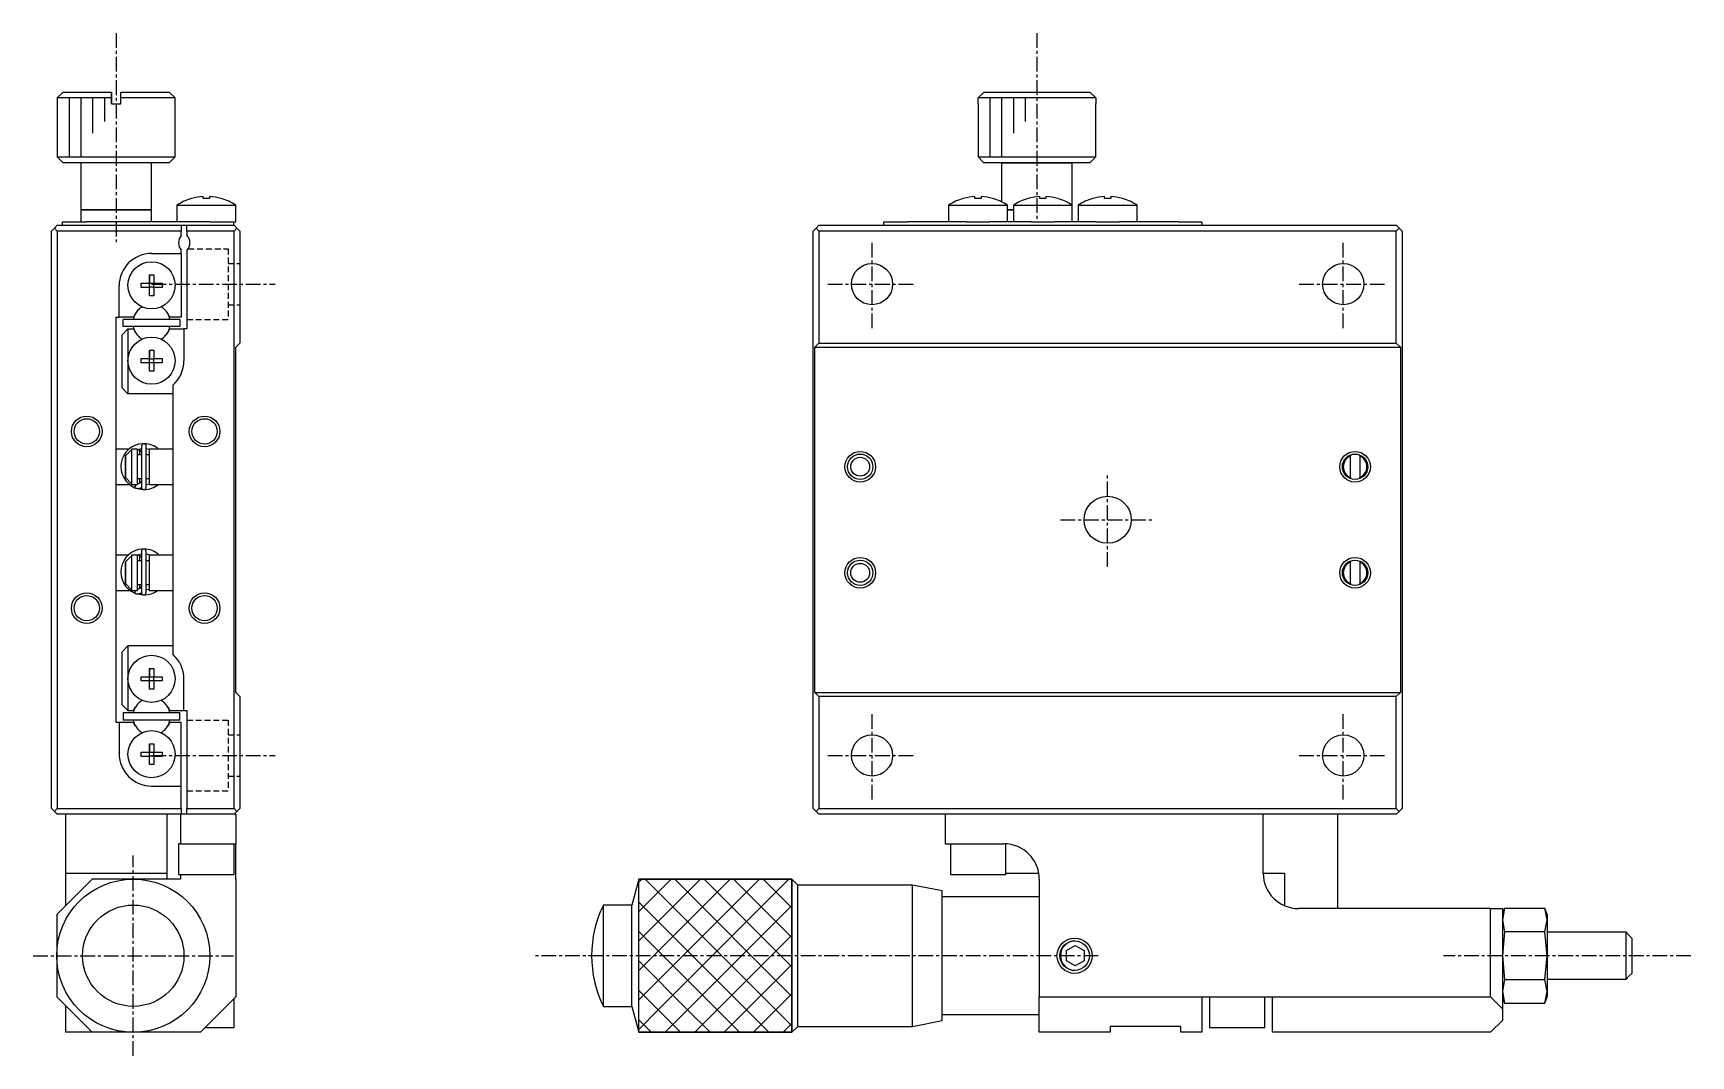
# Model space of a CAD drawing. Extents: x 10 to 367, y 10 to 228.
# Drawn here: x 226.5 to 367.2, y 102.1 to 188.9 of the extents above; entities that cross this region are included whole.
import ezdxf

# ---------------------------------------------------------------- set-up
doc = ezdxf.new("R2010")
doc.units = 0
doc.linetypes.add('CENTER', pattern=[2, 1.25, -0.25, 0.25, -0.25])
doc.linetypes.add('DASHED', pattern=[0.75, 0.5, -0.25])
doc.layers.get('0').update_dxf_attribs({"linetype": 'CONTINUOUS'})
doc.layers.add('CENTER', color=1, linetype='CENTER')

msp = doc.modelspace()

# ---------------------------------------------------------------- linework, layer by layer
at = {"color": 7, "linetype": 'CONTINUOUS'}
for p, q in [((229, 183.9), (228.5, 183.4)), ((233.1, 183.4), (228.5, 183.4)), ((228.5, 183.4), (228.5, 178.4)), ((229, 183.9), (233.1, 183.9)), ((233.1, 183.9), (233.1, 183.4)), ((233.1, 183.4), (233.1, 183.9)), ((233.1, 182.9), (233.1, 183.4)), ((233.1, 183.4), (233.1, 182.9)), ((233.9, 183.9), (238, 183.9)), ((233.9, 183.4), (233.9, 183.9)), ((238.5, 183.4), (233.9, 183.4)), ((233.9, 182.9), (233.9, 183.4)), ((238.5, 183.4), (238, 183.9)), ((238.5, 178.4), (238.5, 183.4)), ((306.666029, 183.4), (307.167817, 183.9)), ((306.666029, 182.9), (306.666029, 183.4)), ((316.633978, 183.4), (306.666029, 183.4)), ((307.167817, 183.9), (316.13219, 183.9)), ((316.13219, 183.9), (316.633978, 183.4)), ((316.633978, 183.4), (316.633978, 182.9)), ((233.1, 182.9), (233.9, 182.9)), ((306.650003, 182.9), (306.666029, 182.9)), ((306.650003, 182.9), (306.650003, 178.4)), ((316.633978, 182.9), (316.650003, 182.9)), ((316.650003, 178.4), (316.650003, 182.9)), ((228.5, 178.4), (238.5, 178.4)), ((228.5, 178.4), (229, 177.9)), ((238, 177.9), (229, 177.9)), ((230.5, 177.9), (230.5, 173.9)), ((236.5, 173.9), (236.5, 177.9)), ((238, 177.9), (238.5, 178.4)), ((306.650003, 178.4), (316.650003, 178.4)), ((306.650003, 178.4), (307.150003, 177.9)), ((308.650003, 177.9), (307.150003, 177.9)), ((316.150003, 177.9), (307.150003, 177.9)), ((314.650003, 177.9), (308.650003, 177.9)), ((308.650003, 177.9), (314.650003, 177.9)), ((308.650003, 177.9), (308.650003, 174.581129)), ((316.150003, 177.9), (314.650003, 177.9)), ((314.650003, 174.291657), (314.650003, 177.9)), ((316.150003, 177.9), (316.650003, 178.4)), ((239.89141, 174.862581), (239.888067, 174.869436)), ((240.89, 174.862581), (240.89, 175.034953)), ((241.41, 174.862581), (240.89, 174.862581)), ((241.41, 175.034953), (241.41, 174.862581)), ((242.411933, 174.869436), (242.40859, 174.862581)), ((305.391414, 174.862581), (305.388071, 174.869436)), ((306.390003, 174.862581), (306.390003, 175.034953)), ((306.910003, 174.862581), (306.390003, 174.862581)), ((306.910003, 175.034953), (306.910003, 174.862581)), ((307.911936, 174.869436), (307.908593, 174.862581)), ((310.891414, 174.862581), (310.888071, 174.869436)), ((311.890003, 174.862581), (311.890003, 175.034953)), ((312.410003, 174.862581), (311.890003, 174.862581)), ((312.410003, 175.034953), (312.410003, 174.862581)), ((313.411936, 174.869436), (313.408593, 174.862581)), ((316.391414, 174.862581), (316.388071, 174.869436)), ((317.390003, 174.862581), (317.390003, 175.034953)), ((317.910003, 174.862581), (317.390003, 174.862581)), ((317.910003, 175.034953), (317.910003, 174.862581)), ((318.911936, 174.869436), (318.908593, 174.862581)), ((236.5, 173.9), (230.5, 173.9)), ((230.5, 173.9), (236.5, 173.9)), ((230.5, 173.9), (230.5, 172.9)), ((236.5, 172.9), (236.5, 173.9)), ((238.65, 174.291657), (243.65, 174.291657)), ((238.65, 174.291657), (238.65, 172.9)), ((243.65, 172.9), (243.65, 174.291657)), ((304.150003, 174.291657), (306.650003, 174.291657)), ((304.150003, 174.291657), (304.150003, 172.9)), ((306.650003, 174.291657), (309.150003, 174.291657)), ((309.150003, 172.9), (309.150003, 174.291657)), ((309.650003, 173.9), (309.150003, 173.9)), ((309.150003, 173.9), (309.650003, 173.9)), ((309.650003, 174.291657), (312.150003, 174.291657)), ((309.650003, 174.291657), (309.650003, 172.9)), ((312.150003, 174.291657), (314.650003, 174.291657)), ((314.650003, 172.9), (314.650003, 174.291657)), ((315.150003, 174.291657), (317.650003, 174.291657)), ((315.150003, 174.291657), (315.150003, 172.9)), ((317.650003, 174.291657), (320.150003, 174.291657)), ((320.150003, 172.9), (320.150003, 174.291657)), ((228.25, 172.35), (228, 172.1)), ((228, 123.1), (228, 172.1)), ((228.25, 172.35), (228.5, 172.6)), ((228.5, 172.1), (228.25, 172.35)), ((228.5, 172.6), (239, 172.6)), ((239, 172.1), (228.5, 172.1)), ((228.5, 172.1), (228.5, 123.1)), ((228.95, 172.6), (228.95, 172.9)), ((228.95, 172.9), (230.95, 172.9)), ((240.075, 172.9), (230.95, 172.9)), ((239, 172.6), (239.5, 172.6)), ((239, 172.6), (239, 172.1)), ((239, 171.7), (239, 172.1)), ((239.5, 172.1), (239.5, 172.6)), ((239.5, 172.6), (243.5, 172.6)), ((243.5, 172.1), (239.5, 172.1)), ((239.5, 172.1), (239.5, 171.761438)), ((241.45, 172.9), (240.075, 172.9)), ((241.45, 172.9), (243.45, 172.9)), ((243.45, 172.9), (243.45, 172.6)), ((243.45, 172.9), (243.65, 172.9)), ((243.5, 172.6), (243.75, 172.35)), ((243.75, 172.35), (243.5, 172.1)), ((243.5, 123.1), (243.5, 172.1)), ((244, 172.1), (243.75, 172.35)), ((244, 172.1), (244, 162.6)), ((292.900003, 172.35), (292.650003, 172.1)), ((292.650003, 123.1), (292.650003, 172.1)), ((293.150003, 172.6), (292.900003, 172.35)), ((293.150003, 172.1), (292.900003, 172.35)), ((293.150003, 172.6), (342.150003, 172.6)), ((293.150003, 172.1), (293.150003, 162.6)), ((342.150003, 172.1), (293.150003, 172.1)), ((298.650003, 172.6), (298.650003, 172.9)), ((298.650003, 172.9), (300.650003, 172.9)), ((305.575003, 172.9), (300.650003, 172.9)), ((305.670208, 172.9), (305.575003, 172.9)), ((305.670208, 172.9), (306.650003, 172.9)), ((306.650003, 172.9), (307.629799, 172.9)), ((307.725003, 172.9), (307.629799, 172.9)), ((311.075003, 172.9), (307.725003, 172.9)), ((311.170208, 172.9), (311.075003, 172.9)), ((311.170208, 172.9), (312.150003, 172.9)), ((312.150003, 172.9), (313.129799, 172.9)), ((313.225003, 172.9), (313.129799, 172.9)), ((316.575003, 172.9), (313.225003, 172.9)), ((316.670208, 172.9), (316.575003, 172.9)), ((316.670208, 172.9), (317.650003, 172.9)), ((317.650003, 172.9), (318.629799, 172.9)), ((318.725003, 172.9), (318.629799, 172.9)), ((323.650003, 172.9), (318.725003, 172.9)), ((323.650003, 172.9), (325.650003, 172.9)), ((325.650003, 172.9), (325.650003, 172.6)), ((342.400003, 172.35), (342.150003, 172.6)), ((342.400003, 172.35), (342.150003, 172.1)), ((342.150003, 162.6), (342.150003, 172.1)), ((342.650003, 172.1), (342.400003, 172.35)), ((342.650003, 172.1), (342.650003, 123.1)), ((239, 170.2), (239, 170.5)), ((239.5, 170.438562), (239.5, 163.8)), ((236.5, 170.2), (239, 170.2)), ((239, 170.2), (239, 164.8)), ((233.75, 164.8), (233.75, 167.45)), ((235.613639, 167.32), (235.613639, 167.68)), ((235.613639, 167.68), (236.32, 167.68)), ((236.32, 168.386361), (236.68, 168.386361)), ((236.32, 167.68), (236.32, 168.386361)), ((236.32, 168.386361), (236.32, 167.68)), ((236.330372, 167.669628), (236.32, 167.68)), ((236.330372, 167.669628), (236.669628, 167.669628)), ((236.330372, 167.330372), (236.330372, 167.669628)), ((236.669628, 167.669628), (236.68, 167.68)), ((236.669628, 167.669628), (236.669628, 167.330372)), ((236.68, 168.386361), (236.68, 167.68)), ((236.68, 167.68), (237.386361, 167.68)), ((237.386361, 167.68), (237.386361, 167.32)), ((236.32, 167.32), (235.613639, 167.32)), ((236.330372, 167.330372), (236.32, 167.32)), ((236.32, 166.613639), (236.32, 167.32)), ((236.32, 166.613639), (236.32, 167.32)), ((236.68, 166.613639), (236.32, 166.613639)), ((236.669628, 167.330372), (236.330372, 167.330372)), ((236.669628, 167.330372), (236.68, 167.32)), ((236.68, 167.32), (236.68, 166.613639)), ((237.386361, 167.32), (236.68, 167.32)), ((233.5, 164.8), (233.75, 164.8)), ((233.5, 162.6), (233.5, 164.8)), ((234.955588, 164.8), (233.75, 164.8)), ((235.125185, 165.09375), (234.955588, 164.8)), ((238.044412, 164.8), (237.874815, 165.09375)), ((239, 164.8), (238.044412, 164.8)), ((234, 163.3), (234.5, 163.8)), ((234, 158.8), (234, 163.3)), ((234.1, 164), (234.1, 164.6)), ((238.9, 164.6), (234.1, 164.6)), ((238.9, 164), (234.1, 164)), ((234.5, 163.8), (234.5, 161.1)), ((234.5, 163.8), (234.955588, 163.8)), ((234.955588, 163.8), (235.125185, 163.50625)), ((237.874815, 163.50625), (238.044412, 163.8)), ((238.044412, 163.8), (239.25, 163.8)), ((238.9, 164.6), (238.9, 164)), ((239.25, 163.8), (239.25, 161.1)), ((239.5, 163.8), (239.25, 163.8)), ((233.5, 130.4), (233.5, 162.6)), ((236.32, 161.986361), (236.68, 161.986361)), ((236.32, 161.28), (236.32, 161.986361)), ((236.32, 161.986361), (236.32, 161.28)), ((236.68, 161.986361), (236.68, 161.28)), ((243.65, 162.25), (244, 162.6)), ((243.65, 132.95), (243.65, 162.25)), ((292.800003, 162.25), (293.150003, 162.6)), ((292.800003, 132.95), (292.800003, 162.25)), ((292.800003, 162.25), (342.500003, 162.25)), ((293.150003, 162.6), (342.150003, 162.6)), ((342.150003, 162.6), (342.500003, 162.25)), ((342.500003, 162.25), (342.500003, 132.95)), ((234.5, 161.1), (234.5, 158.3)), ((235.613639, 160.92), (235.613639, 161.28)), ((235.613639, 161.28), (236.32, 161.28)), ((236.32, 160.92), (235.613639, 160.92)), ((236.330372, 161.269628), (236.32, 161.28)), ((236.330372, 160.930372), (236.32, 160.92)), ((236.32, 160.213639), (236.32, 160.92)), ((236.32, 160.213639), (236.32, 160.92)), ((236.330372, 161.269628), (236.669628, 161.269628)), ((236.330372, 160.930372), (236.330372, 161.269628)), ((236.669628, 160.930372), (236.330372, 160.930372)), ((236.669628, 161.269628), (236.68, 161.28)), ((236.669628, 161.269628), (236.669628, 160.930372)), ((236.669628, 160.930372), (236.68, 160.92)), ((236.68, 161.28), (237.386361, 161.28)), ((236.68, 160.92), (236.68, 160.213639)), ((237.386361, 160.92), (236.68, 160.92)), ((237.386361, 161.28), (237.386361, 160.92)), ((236.68, 160.213639), (236.32, 160.213639)), ((238.3, 159.020938), (238.3, 136.179062)), ((234.5, 158.3), (234, 158.8)), ((238.3, 158.3), (234.5, 158.3)), ((234.593875, 153.6), (233.5, 153.6)), ((234.3, 153.016515), (234.8, 153.545683)), ((234.594713, 153.6), (234.594607, 153.6)), ((234.595061, 153.6), (234.594958, 153.6)), ((234.8, 153.6), (234.8, 153.545683)), ((235.3, 153.6), (234.8, 153.6)), ((234.8, 153.545683), (234.8, 150.654317)), ((235.133503, 153.920889), (235.080836, 153.900863)), ((235.29982, 153.5586), (235.647848, 153.646046)), ((235.299986, 153.551748), (235.309771, 153.553375)), ((235.3, 150.6), (235.3, 153.6)), ((235.309771, 153.553375), (235.324492, 153.555181)), ((235.324492, 153.555181), (235.33929, 153.556234)), ((235.33929, 153.556234), (235.354125, 153.556529)), ((235.354125, 153.556529), (235.368959, 153.556065)), ((235.368959, 153.556065), (235.383752, 153.554845)), ((235.383752, 153.554845), (235.398464, 153.55287)), ((235.398464, 153.55287), (235.413057, 153.550146)), ((235.413057, 153.550146), (235.427492, 153.546682)), ((235.427492, 153.546682), (235.441731, 153.542488)), ((235.441731, 153.542488), (235.455738, 153.537575)), ((235.455738, 153.537575), (235.469476, 153.531959)), ((235.469476, 153.531959), (235.48291, 153.525654)), ((235.48291, 153.525654), (235.496006, 153.51868)), ((235.496006, 153.51868), (235.508731, 153.511056)), ((235.5, 153.1), (235.5, 153.51675)), ((235.508731, 153.511056), (235.521054, 153.502803)), ((235.521054, 153.502803), (235.532945, 153.493943)), ((235.532945, 153.493943), (235.544375, 153.484502)), ((235.544375, 153.484502), (235.555316, 153.474505)), ((235.555316, 153.474505), (235.565744, 153.463978)), ((235.565744, 153.463978), (235.575634, 153.452949)), ((235.575634, 153.452949), (235.584964, 153.441446)), ((235.584964, 153.441446), (235.593711, 153.4295)), ((235.593711, 153.4295), (235.601858, 153.41714)), ((235.601858, 153.41714), (235.609386, 153.404398)), ((235.609386, 153.404398), (235.616278, 153.391305)), ((235.616278, 153.391305), (235.622521, 153.377893)), ((235.622521, 153.377893), (235.628099, 153.364195)), ((235.628099, 153.364195), (235.633003, 153.350245)), ((235.64785, 153.858046), (235.64785, 150.358046)), ((235.82591, 154.05682), (235.725286, 154.053193)), ((236.04785, 150.358046), (236.04785, 153.858046)), ((236.047852, 153.645727), (236.300113, 153.591421)), ((236.3, 153.6), (236.3, 150.6)), ((236.3, 153.6), (236.3, 153.1)), ((238.3, 153.6), (236.3, 153.6)), ((234.3, 151.183485), (234.3, 153.016515)), ((234.3, 153.016515), (234.3, 151.183485)), ((235.64785, 153.1), (235.3, 153.1)), ((235.633003, 153.350245), (235.63722, 153.336075)), ((235.63722, 153.336075), (235.640744, 153.321719)), ((235.640744, 153.321719), (235.643566, 153.307212)), ((235.643566, 153.307212), (235.64568, 153.292588)), ((235.64568, 153.292588), (235.647084, 153.277881)), ((235.647084, 153.277881), (235.647773, 153.263126)), ((235.647773, 153.263126), (235.64785, 153.256435)), ((236.3, 153.1), (236.04785, 153.1)), ((236.3, 153.1), (236.3, 151.1)), ((236.3, 153.1), (236.3, 151.1)), ((338.250003, 153.098389), (338.250003, 153.016515)), ((338.250003, 151.183485), (338.250003, 153.016515)), ((339.050003, 153.016515), (339.050003, 153.098389)), ((339.050003, 153.016515), (339.050003, 151.183485)), ((233.5, 150.6), (234.61334, 150.6)), ((234.8, 150.654317), (234.3, 151.183485)), ((234.8, 150.654317), (234.8, 150.6)), ((234.8, 150.6), (235.3, 150.6)), ((235.141641, 150.548326), (235.167078, 150.60001)), ((235.158958, 150.561214), (235.152508, 150.547409)), ((235.165412, 150.574636), (235.158958, 150.561214)), ((235.171828, 150.587591), (235.165412, 150.574636)), ((235.178169, 150.6), (235.171828, 150.587591)), ((235.303514, 150.663718), (235.299988, 150.664344)), ((235.3, 151.1), (235.64785, 151.1)), ((235.318204, 150.66159), (235.303514, 150.663718)), ((235.332982, 150.660215), (235.318204, 150.66159)), ((235.347807, 150.659597), (235.332982, 150.660215)), ((235.362643, 150.659737), (235.347807, 150.659597)), ((235.377448, 150.660635), (235.362643, 150.659737)), ((235.392184, 150.662287), (235.377448, 150.660635)), ((235.406812, 150.664687), (235.392184, 150.662287)), ((235.421294, 150.667828), (235.406812, 150.664687)), ((235.435594, 150.671701), (235.421294, 150.667828)), ((235.449673, 150.676292), (235.435594, 150.671701)), ((235.463496, 150.68159), (235.449673, 150.676292)), ((235.47703, 150.687577), (235.463496, 150.68159)), ((235.490239, 150.694237), (235.47703, 150.687577)), ((235.503093, 150.701551), (235.490239, 150.694237)), ((235.5, 150.699781), (235.5, 151.1)), ((235.515559, 150.709499), (235.503093, 150.701551)), ((235.527608, 150.718058), (235.515559, 150.709499)), ((235.539211, 150.727206), (235.527608, 150.718058)), ((235.550342, 150.736918), (235.539211, 150.727206)), ((235.560974, 150.747169), (235.550342, 150.736918)), ((235.571083, 150.757932), (235.560974, 150.747169)), ((235.580647, 150.76918), (235.571083, 150.757932)), ((235.589644, 150.780883), (235.580647, 150.76918)), ((235.598053, 150.793014), (235.589644, 150.780883)), ((235.605857, 150.805542), (235.598053, 150.793014)), ((235.613037, 150.818437), (235.605857, 150.805542)), ((235.61958, 150.831667), (235.613037, 150.818437)), ((235.625469, 150.8452), (235.61958, 150.831667)), ((235.630693, 150.859005), (235.625469, 150.8452)), ((235.635239, 150.873048), (235.630693, 150.859005)), ((235.639099, 150.887296), (235.635239, 150.873048)), ((235.642263, 150.901717), (235.639099, 150.887296)), ((235.644725, 150.916275), (235.642263, 150.901717)), ((235.646479, 150.930937), (235.644725, 150.916275)), ((235.647521, 150.945668), (235.646479, 150.930937)), ((235.64785, 150.959658), (235.647521, 150.945668)), ((236.04785, 151.1), (236.3, 151.1)), ((236.300134, 150.624813), (236.047877, 150.570065)), ((236.3, 151.1), (236.3, 150.6)), ((236.3, 150.6), (238.3, 150.6)), ((338.250003, 151.183485), (338.250003, 151.101611)), ((339.050003, 151.101611), (339.050003, 151.183485)), ((235.071964, 150.320038), (235.141641, 150.548326)), ((235.077502, 150.331062), (235.077295, 150.325666)), ((235.077295, 150.325666), (235.077596, 150.32134)), ((235.078215, 150.337496), (235.077502, 150.331062)), ((235.077596, 150.32134), (235.07806, 150.319125)), ((235.07806, 150.319125), (235.080836, 150.31523)), ((235.079429, 150.344927), (235.078215, 150.337496)), ((235.081138, 150.353311), (235.079429, 150.344927)), ((235.080836, 150.31523), (235.111226, 150.303076)), ((235.08333, 150.362594), (235.081138, 150.353311)), ((235.085992, 150.372721), (235.08333, 150.362594)), ((235.089107, 150.383628), (235.085992, 150.372721)), ((235.092658, 150.395247), (235.089107, 150.383628)), ((235.09662, 150.407509), (235.092658, 150.395247)), ((235.100971, 150.420335), (235.09662, 150.407509)), ((235.105683, 150.433648), (235.100971, 150.420335)), ((235.110726, 150.447365), (235.105683, 150.433648)), ((235.116071, 150.461402), (235.110726, 150.447365)), ((235.111226, 150.303076), (235.143887, 150.291823)), ((235.121684, 150.475672), (235.116071, 150.461402)), ((235.12753, 150.490086), (235.121684, 150.475672)), ((235.133573, 150.504556), (235.12753, 150.490086)), ((235.132831, 150.294965), (235.820526, 150.159366)), ((235.139776, 150.518993), (235.133573, 150.504556)), ((235.146101, 150.533306), (235.139776, 150.518993)), ((235.143887, 150.291823), (235.17706, 150.282218)), ((235.152508, 150.547409), (235.146101, 150.533306)), ((235.17706, 150.282218), (235.210661, 150.274284)), ((235.210661, 150.274284), (235.244608, 150.26804)), ((235.244608, 150.26804), (235.278819, 150.263501)), ((235.278819, 150.263501), (235.313209, 150.260677)), ((235.313209, 150.260677), (235.347695, 150.259576)), ((235.347695, 150.259576), (235.382191, 150.260199)), ((235.382191, 150.260199), (235.416614, 150.262545)), ((235.416614, 150.262545), (235.45088, 150.266608)), ((235.45088, 150.266608), (235.484904, 150.272378)), ((235.484904, 150.272378), (235.518605, 150.279842)), ((235.518605, 150.279842), (235.551899, 150.28898)), ((235.551899, 150.28898), (235.584704, 150.299772)), ((235.584704, 150.299772), (235.616942, 150.312191)), ((235.616942, 150.312191), (235.648531, 150.326208)), ((235.648531, 150.326208), (235.650289, 150.327044)), ((235.070537, 144.958054), (235.017626, 144.934468)), ((235.122763, 144.978932), (235.070097, 144.958905)), ((235.815171, 145.114862), (235.714547, 145.111236)), ((234.517361, 144.6), (233.5, 144.6)), ((234.3, 144.016515), (234.8, 144.545683)), ((234.3, 142.183485), (234.3, 144.016515)), ((234.3, 144.016515), (234.3, 142.183485)), ((234.8, 144.6), (234.8, 144.545683)), ((235.3, 144.6), (234.8, 144.6)), ((234.8, 144.545683), (234.8, 141.654317)), ((235.247174, 144.600113), (235.295054, 144.618886)), ((235.251124, 144.600079), (235.299754, 144.611524)), ((235.295054, 144.618886), (235.637109, 144.704088)), ((235.299754, 144.611524), (235.313753, 144.613224)), ((235.3, 141.6), (235.3, 144.6)), ((235.432504, 144.6), (235.3, 144.6)), ((235.63711, 144.1), (235.3, 144.1)), ((235.313753, 144.613224), (235.328551, 144.614276)), ((235.328551, 144.614276), (235.343386, 144.614572)), ((235.343386, 144.614572), (235.35822, 144.614108)), ((235.35822, 144.614108), (235.373012, 144.612887)), ((235.373012, 144.612887), (235.387725, 144.610912)), ((235.387725, 144.610912), (235.402317, 144.608189)), ((235.402317, 144.608189), (235.416752, 144.604725)), ((235.416752, 144.604725), (235.430992, 144.60053)), ((235.430992, 144.60053), (235.444999, 144.595618)), ((235.444999, 144.595618), (235.458737, 144.590001)), ((235.458737, 144.590001), (235.472171, 144.583697)), ((235.472171, 144.583697), (235.485267, 144.576723)), ((235.485267, 144.576723), (235.497992, 144.569098)), ((235.497992, 144.569098), (235.510315, 144.560845)), ((235.5, 144.1), (235.5, 144.567826)), ((235.510315, 144.560845), (235.522206, 144.551986)), ((235.522206, 144.551986), (235.533635, 144.542545)), ((235.533635, 144.542545), (235.544577, 144.532548)), ((235.544577, 144.532548), (235.555005, 144.522021)), ((235.555005, 144.522021), (235.564895, 144.510992)), ((235.564895, 144.510992), (235.574224, 144.499489)), ((235.574224, 144.499489), (235.582972, 144.487543)), ((235.582972, 144.487543), (235.591119, 144.475183)), ((235.591119, 144.475183), (235.598647, 144.462441)), ((235.598647, 144.462441), (235.605539, 144.449347)), ((235.605539, 144.449347), (235.611781, 144.435936)), ((235.611781, 144.435936), (235.61736, 144.422238)), ((235.61736, 144.422238), (235.622263, 144.408287)), ((235.622263, 144.408287), (235.626481, 144.394117)), ((235.626481, 144.394117), (235.630005, 144.379762)), ((235.630005, 144.379762), (235.632826, 144.365255)), ((235.632826, 144.365255), (235.634941, 144.350631)), ((235.634941, 144.350631), (235.636344, 144.335924)), ((235.636344, 144.335924), (235.637034, 144.321168)), ((235.637034, 144.321168), (235.63711, 144.314478)), ((235.63711, 144.916089), (235.63711, 141.416089)), ((236.03711, 141.416089), (236.03711, 144.916089)), ((236.3, 144.1), (236.03711, 144.1)), ((236.037113, 144.70377), (236.332936, 144.635537)), ((236.3, 144.6), (236.3, 141.6)), ((236.3, 144.6), (236.3, 144.1)), ((238.3, 144.6), (236.3, 144.6)), ((236.3, 144.1), (236.3, 142.1)), ((236.3, 144.1), (236.3, 142.1)), ((236.332936, 144.635537), (236.427821, 144.600135)), ((338.250003, 144.098389), (338.250003, 144.016515)), ((338.250003, 142.183485), (338.250003, 144.016515)), ((339.050003, 144.016515), (339.050003, 144.098389)), ((339.050003, 144.016515), (339.050003, 142.183485)), ((234.8, 141.654317), (234.3, 142.183485)), ((338.250003, 142.183485), (338.250003, 142.101611)), ((339.050003, 142.101611), (339.050003, 142.183485)), ((233.5, 141.6), (234.677136, 141.6)), ((234.67718, 141.6), (234.677391, 141.6)), ((234.678294, 141.6), (234.678582, 141.6)), ((234.8, 141.654317), (234.8, 141.6)), ((234.8, 141.6), (235.3, 141.6)), ((235.061226, 141.378083), (235.128009, 141.600003)), ((235.066733, 141.388707), (235.066559, 141.383468)), ((235.066559, 141.383468), (235.066875, 141.379263)), ((235.067395, 141.394949), (235.066733, 141.388707)), ((235.066875, 141.379263), (235.067321, 141.377167)), ((235.067321, 141.377167), (235.070097, 141.373273)), ((235.068542, 141.402158), (235.067395, 141.394949)), ((235.070166, 141.410289), (235.068542, 141.402158)), ((235.070097, 141.373273), (235.100487, 141.361119)), ((235.072257, 141.419295), (235.070166, 141.410289)), ((235.074805, 141.429123), (235.072257, 141.419295)), ((235.077792, 141.439712), (235.074805, 141.429123)), ((235.081202, 141.451001), (235.077792, 141.439712)), ((235.085015, 141.462923), (235.081202, 141.451001)), ((235.089206, 141.475405), (235.085015, 141.462923)), ((235.093752, 141.488375), (235.089206, 141.475405)), ((235.098626, 141.501754), (235.093752, 141.488375)), ((235.103798, 141.515463), (235.098626, 141.501754)), ((235.100487, 141.361119), (235.133148, 141.349866)), ((235.109237, 141.529421), (235.103798, 141.515463)), ((235.114912, 141.543543), (235.109237, 141.529421)), ((235.120788, 141.557747), (235.114912, 141.543543)), ((235.126831, 141.571947), (235.120788, 141.557747)), ((235.122092, 141.353008), (235.809787, 141.217408)), ((235.133004, 141.58606), (235.126831, 141.571947)), ((235.139271, 141.6), (235.133004, 141.58606)), ((235.133148, 141.349866), (235.16632, 141.34026)), ((235.16632, 141.34026), (235.199922, 141.332326)), ((235.199922, 141.332326), (235.233869, 141.326082)), ((235.233869, 141.326082), (235.26808, 141.321543)), ((235.26808, 141.321543), (235.30247, 141.31872)), ((235.307465, 141.719633), (235.299987, 141.72062)), ((235.3, 142.1), (235.63711, 142.1)), ((235.30247, 141.31872), (235.336955, 141.317619)), ((235.322242, 141.718258), (235.307465, 141.719633)), ((235.337068, 141.71764), (235.322242, 141.718258)), ((235.336955, 141.317619), (235.371452, 141.318242)), ((235.351903, 141.71778), (235.337068, 141.71764)), ((235.366709, 141.718678), (235.351903, 141.71778)), ((235.381445, 141.720329), (235.366709, 141.718678)), ((235.371452, 141.318242), (235.405875, 141.320588)), ((235.396073, 141.72273), (235.381445, 141.720329)), ((235.410555, 141.725871), (235.396073, 141.72273)), ((235.405875, 141.320588), (235.440141, 141.324651)), ((235.424854, 141.729743), (235.410555, 141.725871)), ((235.438934, 141.734335), (235.424854, 141.729743)), ((235.452757, 141.739632), (235.438934, 141.734335)), ((235.440141, 141.324651), (235.474165, 141.330421)), ((235.466291, 141.74562), (235.452757, 141.739632)), ((235.4795, 141.75228), (235.466291, 141.74562)), ((235.474165, 141.330421), (235.507866, 141.337884)), ((235.492354, 141.759594), (235.4795, 141.75228)), ((235.50482, 141.767542), (235.492354, 141.759594)), ((235.5, 141.764423), (235.5, 142.1)), ((235.516869, 141.776101), (235.50482, 141.767542)), ((235.507866, 141.337884), (235.54116, 141.347023)), ((235.528472, 141.785249), (235.516869, 141.776101)), ((235.539603, 141.794961), (235.528472, 141.785249)), ((235.550235, 141.805212), (235.539603, 141.794961)), ((235.54116, 141.347023), (235.573965, 141.357815)), ((235.560344, 141.815975), (235.550235, 141.805212)), ((235.569908, 141.827222), (235.560344, 141.815975)), ((235.578904, 141.838926), (235.569908, 141.827222)), ((235.573965, 141.357815), (235.606203, 141.370234)), ((235.587314, 141.851057), (235.578904, 141.838926)), ((235.595117, 141.863585), (235.587314, 141.851057)), ((235.602298, 141.87648), (235.595117, 141.863585)), ((235.60884, 141.889709), (235.602298, 141.87648)), ((235.606203, 141.370234), (235.637792, 141.384251)), ((235.61473, 141.903243), (235.60884, 141.889709)), ((235.619954, 141.917048), (235.61473, 141.903243)), ((235.6245, 141.931091), (235.619954, 141.917048)), ((235.62836, 141.945339), (235.6245, 141.931091)), ((235.631524, 141.959759), (235.62836, 141.945339)), ((235.633986, 141.974317), (235.631524, 141.959759)), ((235.63574, 141.98898), (235.633986, 141.974317)), ((235.636782, 142.003711), (235.63574, 141.98898)), ((235.63711, 142.0177), (235.636782, 142.003711)), ((235.637792, 141.384251), (235.63955, 141.385087)), ((236.03711, 142.1), (236.3, 142.1)), ((236.300152, 141.686187), (236.037138, 141.628108)), ((236.3, 142.1), (236.3, 141.6)), ((236.3, 141.6), (238.3, 141.6)), ((234, 136.4), (234.5, 136.9)), ((234.5, 136.9), (234.5, 134.1)), ((238.3, 136.9), (234.5, 136.9)), ((234, 131.9), (234, 136.4)), ((234.5, 134.1), (234.5, 131.4)), ((235.613639, 133.92), (235.613639, 134.28)), ((235.613639, 134.28), (236.32, 134.28)), ((236.32, 133.92), (235.613639, 133.92)), ((236.32, 134.986361), (236.68, 134.986361)), ((236.32, 134.28), (236.32, 134.986361)), ((236.32, 134.986361), (236.32, 134.28)), ((236.330372, 134.269628), (236.32, 134.28)), ((236.330372, 133.930372), (236.32, 133.92)), ((236.32, 133.213639), (236.32, 133.92)), ((236.32, 133.213639), (236.32, 133.92)), ((236.330372, 134.269628), (236.669628, 134.269628)), ((236.330372, 133.930372), (236.330372, 134.269628)), ((236.669628, 133.930372), (236.330372, 133.930372)), ((236.669628, 134.269628), (236.68, 134.28)), ((236.669628, 134.269628), (236.669628, 133.930372)), ((236.669628, 133.930372), (236.68, 133.92)), ((236.68, 134.986361), (236.68, 134.28)), ((236.68, 134.28), (237.386361, 134.28)), ((236.68, 133.92), (236.68, 133.213639)), ((237.386361, 133.92), (236.68, 133.92)), ((237.386361, 134.28), (237.386361, 133.92)), ((239.25, 131.4), (239.25, 134.1)), ((236.68, 133.213639), (236.32, 133.213639)), ((244, 132.6), (243.65, 132.95)), ((244, 132.6), (244, 123.1)), ((293.150003, 132.6), (292.800003, 132.95)), ((292.800003, 132.95), (342.500003, 132.95)), ((293.150003, 132.6), (293.150003, 123.1)), ((342.150003, 132.6), (293.150003, 132.6)), ((342.500003, 132.95), (342.150003, 132.6)), ((342.150003, 123.1), (342.150003, 132.6)), ((234.5, 131.4), (234, 131.9)), ((234.1, 131.2), (234.1, 130.6)), ((238.9, 131.2), (234.1, 131.2)), ((234.5, 131.4), (234.955588, 131.4)), ((234.955588, 131.4), (235.125185, 131.69375)), ((237.874815, 131.69375), (238.044412, 131.4)), ((238.044412, 131.4), (239.25, 131.4)), ((238.9, 130.6), (238.9, 131.2)), ((239.25, 131.4), (239.5, 131.4)), ((239.5, 131.4), (239.5, 123.1)), ((233.75, 130.4), (233.5, 130.4)), ((233.75, 130.4), (233.75, 127.75)), ((234.955588, 130.4), (233.75, 130.4)), ((238.9, 130.6), (234.1, 130.6)), ((235.125185, 130.10625), (234.955588, 130.4)), ((238.044412, 130.4), (237.874815, 130.10625)), ((239, 130.4), (238.044412, 130.4)), ((239, 125), (239, 130.4)), ((236.32, 128.586361), (236.68, 128.586361)), ((236.32, 127.88), (236.32, 128.586361)), ((236.32, 128.586361), (236.32, 127.88)), ((236.68, 128.586361), (236.68, 127.88)), ((235.613639, 127.52), (235.613639, 127.88)), ((235.613639, 127.88), (236.32, 127.88)), ((236.32, 127.52), (235.613639, 127.52)), ((236.330372, 127.869628), (236.32, 127.88)), ((236.330372, 127.530372), (236.32, 127.52)), ((236.32, 126.813639), (236.32, 127.52)), ((236.32, 126.813639), (236.32, 127.52)), ((236.68, 126.813639), (236.32, 126.813639)), ((236.330372, 127.869628), (236.669628, 127.869628)), ((236.330372, 127.530372), (236.330372, 127.869628)), ((236.669628, 127.530372), (236.330372, 127.530372)), ((236.669628, 127.869628), (236.68, 127.88)), ((236.669628, 127.869628), (236.669628, 127.530372)), ((236.669628, 127.530372), (236.68, 127.52)), ((236.68, 127.88), (237.386361, 127.88)), ((236.68, 127.52), (236.68, 126.813639)), ((237.386361, 127.52), (236.68, 127.52)), ((237.386361, 127.88), (237.386361, 127.52)), ((236.5, 125), (239, 125)), ((239, 123.1), (239, 125)), ((228.25, 122.85), (228, 123.1)), ((228.25, 122.85), (228.5, 123.1)), ((228.5, 122.6), (228.25, 122.85)), ((228.5, 123.1), (239, 123.1)), ((239, 122.6), (228.5, 122.6)), ((229.2, 122.6), (229.2, 117.6)), ((237.8, 122.6), (237.8, 117.6)), ((238.95, 122.6), (238.95, 120.1)), ((239, 123.1), (239, 122.6)), ((239.5, 122.6), (239, 122.6)), ((239.5, 123.1), (243.5, 123.1)), ((239.5, 122.6), (239.5, 123.1)), ((243.5, 122.6), (239.5, 122.6)), ((243.5, 123.1), (243.75, 122.85)), ((243.75, 122.85), (243.5, 122.6)), ((243.65, 122.6), (243.5, 122.6)), ((243.65, 122.6), (243.65, 120.1)), ((243.75, 122.85), (244, 123.1)), ((292.650003, 123.1), (292.900003, 122.85)), ((292.900003, 122.85), (293.150003, 123.1)), ((292.900003, 122.85), (293.150003, 122.6)), ((293.150003, 123.1), (342.150003, 123.1)), ((303.850003, 122.6), (293.150003, 122.6)), ((303.850003, 122.6), (303.850003, 120.1)), ((330.850003, 122.6), (303.850003, 122.6)), ((330.850003, 117.6), (330.850003, 122.6)), ((342.150003, 122.6), (330.850003, 122.6)), ((337.150003, 122.6), (337.150003, 114.6)), ((342.150003, 123.1), (342.400003, 122.85)), ((342.150003, 122.6), (342.400003, 122.85)), ((342.400003, 122.85), (342.650003, 123.1)), ((238.95, 120.1), (238.8, 120.1)), ((238.8, 120.1), (238.8, 117.5)), ((238.95, 120.1), (243.65, 120.1)), ((243.5, 117.5), (243.5, 120.1)), ((243.65, 117.1), (243.65, 120.1)), ((303.850003, 120.1), (308.850003, 120.1)), ((304.300003, 120.1), (304.300003, 117.5)), ((309.000003, 117.5), (309.000003, 120.096248)), ((231.45, 117.1), (228.45, 114.1)), ((229.2, 117.6), (237.8, 117.6)), ((229.2, 117.6), (229.2, 114.85)), ((234.95, 117.1), (231.45, 117.1)), ((238.95, 117.1), (234.95, 117.1)), ((237.8, 117.6), (237.8, 117.1)), ((238.8, 117.5), (243.5, 117.5)), ((238.95, 117.5), (238.95, 117.1)), ((243.65, 117.1), (243.65, 107.1)), ((277.849996, 117.099999), (277.260508, 114.9)), ((277.849996, 117.099999), (290.849997, 117.099999)), ((277.849996, 104.100001), (277.849996, 117.099999)), ((290.849997, 110.600046), (290.849997, 117.099999)), ((291.349999, 116.599996), (290.849997, 117.099999)), ((290.849997, 117.099999), (290.849997, 104.100001)), ((304.300003, 117.5), (309.000003, 117.5)), ((309.000003, 117.6), (311.808043, 117.6)), ((311.850003, 117.1), (311.850003, 107.1)), ((330.850003, 117.6), (332.650003, 117.6)), ((332.650003, 117.6), (332.650003, 114.850455)), ((291.349999, 110.600043), (291.349999, 116.599996)), ((301.100004, 116.599996), (291.349999, 116.599996)), ((301.100004, 110.600043), (301.100004, 116.599996)), ((303.600003, 116.099997), (301.100004, 116.599996)), ((303.600003, 110.600039), (303.600003, 116.099997)), ((311.850003, 115.6), (303.600003, 115.6)), ((228.45, 114.1), (228.45, 110.6)), ((274.849997, 110.600031), (274.849997, 114.9)), ((277.260508, 114.9), (274.849997, 114.9)), ((277.260508, 110.600031), (277.260508, 114.9)), ((350.150003, 114.6), (333.850003, 114.6)), ((350.150003, 107.1), (350.150003, 114.6)), ((350.150003, 114.6), (351.150003, 114.6)), ((351.347076, 114.641452), (351.150003, 114.1)), ((351.150003, 114.6), (351.150003, 112.6)), ((351.347076, 114.641452), (351.150004, 113.631089)), ((351.347076, 114.641452), (354.752931, 114.641452)), ((354.950004, 113.631089), (354.752931, 114.641452)), ((354.950003, 114.1), (354.752931, 114.641452)), ((354.950003, 114.1), (354.950003, 113.631089)), ((351.150003, 112.6), (351.150003, 108.6)), ((351.150004, 113.631089), (351.347076, 112.620726)), ((351.347076, 112.620726), (351.150004, 110.6)), ((354.752931, 112.620726), (351.347076, 112.620726)), ((354.752931, 112.620726), (354.950004, 113.631089)), ((354.950004, 110.6), (354.752931, 112.620726)), ((354.950003, 113.631089), (354.950003, 110.6)), ((361.650003, 112.6), (354.950023, 112.6)), ((361.650003, 108.6), (361.650003, 112.6)), ((361.900003, 112.35), (361.650003, 112.6)), ((314.150003, 111.033013), (314.900003, 111.466025)), ((314.900003, 111.466025), (315.650003, 111.033013)), ((362.150003, 112.1), (361.900003, 112.35)), ((362.150003, 112.1), (362.150003, 109.1)), ((228.45, 110.6), (228.45, 107.1)), ((274.849997, 106.3), (274.849997, 110.600031)), ((277.260508, 106.3), (277.260508, 110.600031)), ((277.849996, 104.100001), (277.849996, 110.600046)), ((291.349999, 104.600004), (291.349999, 110.600043)), ((301.100004, 104.600004), (301.100004, 110.600043)), ((303.600003, 105.100003), (303.600003, 110.600039)), ((314.150003, 110.166987), (314.150003, 111.033013)), ((314.900003, 109.733975), (314.150003, 110.166987)), ((315.650003, 110.166987), (314.900003, 109.733975)), ((315.650003, 111.033013), (315.650003, 110.166987)), ((351.150004, 110.6), (351.347076, 108.579274)), ((354.752931, 108.579274), (354.950004, 110.6)), ((354.950003, 110.6), (354.950003, 107.568911)), ((351.150003, 108.6), (351.150003, 106.1)), ((351.347076, 108.579274), (351.150004, 107.568911)), ((351.347076, 108.579274), (354.752931, 108.579274)), ((354.950004, 107.568911), (354.752931, 108.579274)), ((354.950023, 108.6), (361.650003, 108.6)), ((361.650003, 108.6), (361.900003, 108.85)), ((361.900003, 108.85), (362.150003, 109.1)), ((228.45, 107.1), (231.45, 104.1)), ((240.65, 104.1), (243.65, 107.1)), ((243.5, 104.5), (243.5, 106.95)), ((311.850003, 107.1), (325.650003, 107.1)), ((311.850003, 104.1), (311.850003, 107.1)), ((325.650003, 107.1), (331.650003, 107.1)), ((325.650003, 107.1), (325.650003, 104.1)), ((326.300003, 107.1), (326.300003, 104.5)), ((331.000003, 104.5), (331.000003, 107.1)), ((331.650003, 107.1), (350.150003, 107.1)), ((331.650003, 104.1), (331.650003, 107.1)), ((350.150003, 107.1), (351.150003, 106.1)), ((351.150003, 107.1), (351.347076, 106.558548)), ((351.150004, 107.568911), (351.347076, 106.558548)), ((354.752931, 106.558548), (354.950004, 107.568911)), ((354.752931, 106.558548), (354.950003, 107.1)), ((354.950003, 107.568911), (354.950003, 107.1)), ((229.2, 106.35), (229.2, 104.1)), ((274.849997, 106.3), (277.260508, 106.3)), ((277.260508, 106.3), (277.849996, 104.100001)), ((303.600003, 105.6), (311.850003, 105.6)), ((351.150003, 106.1), (351.150003, 105.1)), ((351.347076, 106.558548), (354.752931, 106.558548)), ((241.05, 104.5), (243.5, 104.5)), ((290.849997, 104.100001), (291.349999, 104.600004)), ((291.349999, 104.600004), (301.100004, 104.600004)), ((301.100004, 104.600004), (303.600003, 105.100003)), ((323.850003, 104.6), (317.850003, 104.6)), ((317.850003, 104.6), (317.850003, 104.1)), ((323.850003, 104.1), (323.850003, 104.6)), ((326.300003, 104.5), (331.000003, 104.5)), ((351.150003, 105.1), (350.150003, 104.1)), ((231.45, 104.1), (229.2, 104.1)), ((234.95, 104.1), (231.45, 104.1)), ((240.65, 104.1), (234.95, 104.1)), ((290.849997, 104.100001), (277.849996, 104.100001)), ((317.850003, 104.1), (311.850003, 104.1)), ((325.650003, 104.1), (323.850003, 104.1)), ((350.150003, 104.1), (331.650003, 104.1))]:
    msp.add_line(p, q, dxfattribs=at)
at = {"color": 3, "linetype": 'CONTINUOUS'}
for p, q in [((229.5, 183.4), (229.5, 178.4)), ((230.5, 183.4), (230.5, 178.4)), ((231.5, 183.4), (231.5, 180.4)), ((232.5, 183.4), (232.5, 181.4)), ((307.650003, 183.4), (307.650003, 178.4)), ((308.650003, 183.4), (308.650003, 178.4)), ((309.650003, 183.4), (309.650003, 180.4)), ((310.650003, 183.4), (310.650003, 181.4)), ((277.849996, 110.600046), (277.849996, 117.099999)), ((290.849997, 117.099999), (277.849996, 117.099999)), ((277.849996, 116.849996), (278.099999, 117.099999)), ((277.849996, 114.349996), (280.599999, 117.099999)), ((277.849996, 111.849996), (283.099999, 117.099999)), ((277.849996, 109.349996), (285.599999, 117.099999)), ((277.849996, 106.849996), (288.099999, 117.099999)), ((278.400001, 117.099999), (289.5, 106)), ((279.5, 106), (290.599999, 117.099999)), ((280.900001, 117.099999), (290.849997, 107.150003)), ((283.400001, 117.099999), (290.849997, 109.650003)), ((285.900001, 117.099999), (290.849997, 112.150003)), ((288.400001, 117.099999), (290.849997, 114.650003)), ((277.849996, 115.150004), (287, 106)), ((282, 106), (290.849997, 114.849997)), ((277.849996, 112.650004), (284.5, 106)), ((284.5, 106), (290.849997, 112.349997)), ((277.849996, 110.150004), (282, 106)), ((287, 106), (290.849997, 109.849997)), ((290.849997, 104.100001), (290.849997, 110.600046)), ((277.849996, 107.650004), (279.5, 106)), ((289.5, 106), (290.849997, 107.349997)), ((277.849996, 104.349996), (279.5, 106)), ((279.5, 106), (281.399999, 104.100001)), ((280.100001, 104.100001), (282, 106)), ((282, 106), (283.899999, 104.100001)), ((282.600001, 104.100001), (284.5, 106)), ((284.5, 106), (286.399999, 104.100001)), ((285.100001, 104.100001), (287, 106)), ((287, 106), (288.899999, 104.100001)), ((287.600001, 104.100001), (289.5, 106)), ((289.5, 106), (290.849997, 104.650003)), ((277.849996, 105.150004), (278.899999, 104.100001)), ((290.100001, 104.100001), (290.849997, 104.849997)), ((277.849996, 104.100001), (290.849997, 104.100001))]:
    msp.add_line(p, q, dxfattribs=at)
at = {"color": 3, "linetype": 'DASHED'}
for p, q in [((239.616025, 170.6), (243, 170.6)), ((243, 170.6), (243, 164.6)), ((243, 169.35), (244, 169.35)), ((243, 165.85), (244, 165.85)), ((239.5, 164.6), (243, 164.6)), ((239.5, 130.6), (243, 130.6)), ((243, 130.6), (243, 124.6)), ((243, 129.35), (244, 129.35)), ((243, 125.85), (244, 125.85)), ((239.5, 124.6), (243, 124.6))]:
    msp.add_line(p, q, dxfattribs=at)
at = {"color": 7, "linetype": 'CONTINUOUS'}
for centre, radius in [((236.5, 167.5), 2), ((297.650003, 167.6), 1.75), ((337.650003, 167.6), 1.75), ((236.5, 161.1), 2), ((231, 155.1), 1.075), ((241, 155.1), 1.075), ((296.650003, 152.1), 1.075), ((296.650004, 152.1), 0.8), ((338.650003, 152.1), 1.075), ((317.650003, 147.6), 2), ((296.650003, 143.1), 1.075), ((296.650004, 143.1), 0.8), ((338.650003, 143.1), 1.075), ((231, 140.1), 1.075), ((241, 140.1), 1.075), ((236.5, 134.1), 2), ((236.5, 127.7), 2), ((297.650003, 127.6), 1.75), ((337.650003, 127.6), 1.75), ((234.95, 110.6), 6.499999), ((234.95, 110.6), 4.3), ((314.850003, 110.6), 1.25)]:
    msp.add_circle(centre, radius, dxfattribs=at)
at = {"color": 3, "linetype": 'CONTINUOUS'}
for centre, radius in [((231, 155.1), 1.3), ((241, 155.1), 1.3), ((296.650003, 152.1), 1.3), ((338.650003, 152.1), 1.3), ((296.650003, 143.1), 1.3), ((338.650003, 143.1), 1.3), ((231, 140.1), 1.3), ((241, 140.1), 1.3), ((314.850003, 110.6), 1.5)]:
    msp.add_circle(centre, radius, dxfattribs=at)
at = {"color": 7, "linetype": 'CONTINUOUS'}
for centre, radius, start, end in [((241.15, 170.55), 4.5, 106.285843, 123.748989), ((241.15, 170.55), 4.492483, 93.317816, 106.26943), ((241.15, 170.55), 4.492483, 73.73057, 86.682184), ((241.15, 170.55), 4.5, 56.251011, 73.714157), ((306.650003, 170.55), 4.5, 106.285843, 123.748989), ((306.650003, 170.55), 4.492483, 93.317816, 106.26943), ((306.650003, 170.55), 4.492483, 73.73057, 86.682184), ((306.650003, 170.55), 4.5, 56.251011, 73.714157), ((312.150003, 170.55), 4.5, 106.285843, 123.748989), ((312.150003, 170.55), 4.492483, 93.317816, 106.26943), ((312.150003, 170.55), 4.492483, 73.73057, 86.682184), ((312.150003, 170.55), 4.5, 56.251011, 73.714157), ((317.650003, 170.55), 4.5, 106.285843, 123.748989), ((317.650003, 170.55), 4.492483, 93.317816, 106.26943), ((317.650003, 170.55), 4.492483, 73.73057, 86.682184), ((317.650003, 170.55), 4.5, 56.251011, 73.714157), ((239.8, 171.1), 1, 143.130102, 216.869898), ((238.75, 171.1), 1, 318.590378, 41.409622), ((236.5, 167.45), 2.75, 90, 180), ((236.5, 164.299999), 1.5875, 150, 169.10691), ((236.5, 164.3), 1.5875, 135, 150), ((236.615, 164.18519), 1.75, 121.886504, 135.004406), ((236.5, 164.299999), 1.5875, 120.433182, 134.999974), ((236.5, 164.299999), 1.5875, 45.000026, 59.566818), ((236.385, 164.18519), 1.75, 44.995594, 58.113496), ((236.5, 164.3), 1.5875, 30, 45), ((236.5, 164.299999), 1.5875, 10.89309, 30), ((236.5, 164.299999), 1.5875, 190.893016, 210), ((236.5, 164.3), 1.5875, 210, 225), ((236.5, 164.3), 1.5875, 315, 330), ((236.5, 164.299999), 1.5875, 330.000031, 349.106984), ((236.5, 164.299999), 1.5875, 224.999974, 239.566737), ((236.615, 164.41481), 1.75, 224.995594, 238.113496), ((236.5, 164.299999), 1.5875, 300.433263, 315.000026), ((236.385, 164.41481), 1.75, 301.886504, 315.004406), ((236.5, 161.1), 2.75, 310.885193, 0), ((235.848318, 152.107945), 1.949135, 93.61900351, 246.81936875), ((235.84785, 153.858046), 0.2, 0, 180), ((235.848087, 152.109561), 1.947318, 49.957352, 89.186904), ((338.650003, 152.1), 1, 113.578178, 246.421822), ((338.650003, 152.1), 1, 293.578178, 66.421822), ((235.84593, 152.113429), 1.954341, 270.753242, 309.236663), ((235.84785, 150.358046), 0.2, 180, 0), ((235.837579, 143.165988), 1.949135, 93.61900351, 246.81936875), ((235.83711, 144.916089), 0.2, 0, 180), ((235.837271, 143.167114), 1.947808, 47.380449, 89.184842), ((338.650003, 143.1), 1, 113.578178, 246.421822), ((338.650003, 143.1), 1, 293.578178, 66.421822), ((235.83711, 141.416089), 0.2, 180, 0), ((235.834819, 143.173406), 1.95628, 270.763408, 306.440289), ((236.5, 134.1), 2.75, 0, 49.114807), ((236.5, 130.900001), 1.5875, 120.433263, 135.000026), ((236.615, 130.78519), 1.75, 121.886504, 135.004406), ((236.5, 130.900001), 1.5875, 44.999974, 59.566737), ((236.385, 130.78519), 1.75, 44.995594, 58.113496), ((236.5, 130.900001), 1.5875, 150.000031, 169.106984), ((236.5, 130.9), 1.5875, 135, 150), ((236.5, 130.9), 1.5875, 30, 45), ((236.5, 130.900001), 1.5875, 10.893016, 30), ((236.5, 130.900001), 1.5875, 190.89309, 210), ((236.5, 130.9), 1.5875, 210, 225), ((236.615, 131.01481), 1.75, 224.995594, 238.113496), ((236.5, 130.900001), 1.5875, 225.000026, 239.566818), ((236.5, 130.900001), 1.5875, 300.433182, 314.999974), ((236.385, 131.01481), 1.75, 301.886504, 315.004406), ((236.5, 130.9), 1.5875, 315, 330), ((236.5, 130.900001), 1.5875, 329.999969, 349.10691), ((236.5, 127.75), 2.75, 180, 270), ((308.850003, 117.1), 3, 0, 90), ((333.850003, 117.6), 3, 180, 270), ((283.594998, 110.599998), 9.745001, 153.816202, 206.183785), ((314.900003, 110.6), 1.25, 91.145992, 268.854008)]:
    msp.add_arc(centre, radius, start, end, dxfattribs=at)
at = {"color": 3, "linetype": 'CONTINUOUS'}
msp.add_arc((314.900003, 110.6), 1.25, 91.145992, 268.854008, dxfattribs=at)
at = {"layer": 'CENTER', "color": 1, "linetype": 'CENTER'}
for p, q in [((233.5, 188.9), (233.5, 170.9)), ((311.650003, 188.9), (311.650003, 173.014572)), ((297.650003, 163.85), (297.650003, 171.35)), ((337.650003, 163.85), (337.650003, 171.35)), ((236.5, 167.6), (247, 167.6)), ((293.900003, 167.6), (301.400003, 167.6)), ((333.900003, 167.6), (341.400003, 167.6)), ((317.650003, 143.6), (317.650003, 151.6)), ((313.650003, 147.6), (321.650003, 147.6)), ((297.650003, 123.85), (297.650003, 131.35)), ((337.650003, 123.85), (337.650003, 131.35)), ((236.5, 127.6), (247, 127.6)), ((293.900003, 127.6), (301.400003, 127.6)), ((333.900003, 127.6), (341.400003, 127.6)), ((234.95, 102.100001), (234.95, 119.099999)), ((226.450001, 110.6), (243.449999, 110.6)), ((316.850003, 110.6), (268.849996, 110.6)), ((367.150003, 110.6), (346.150003, 110.6))]:
    msp.add_line(p, q, dxfattribs=at)

doc.saveas('drawing.dxf')
